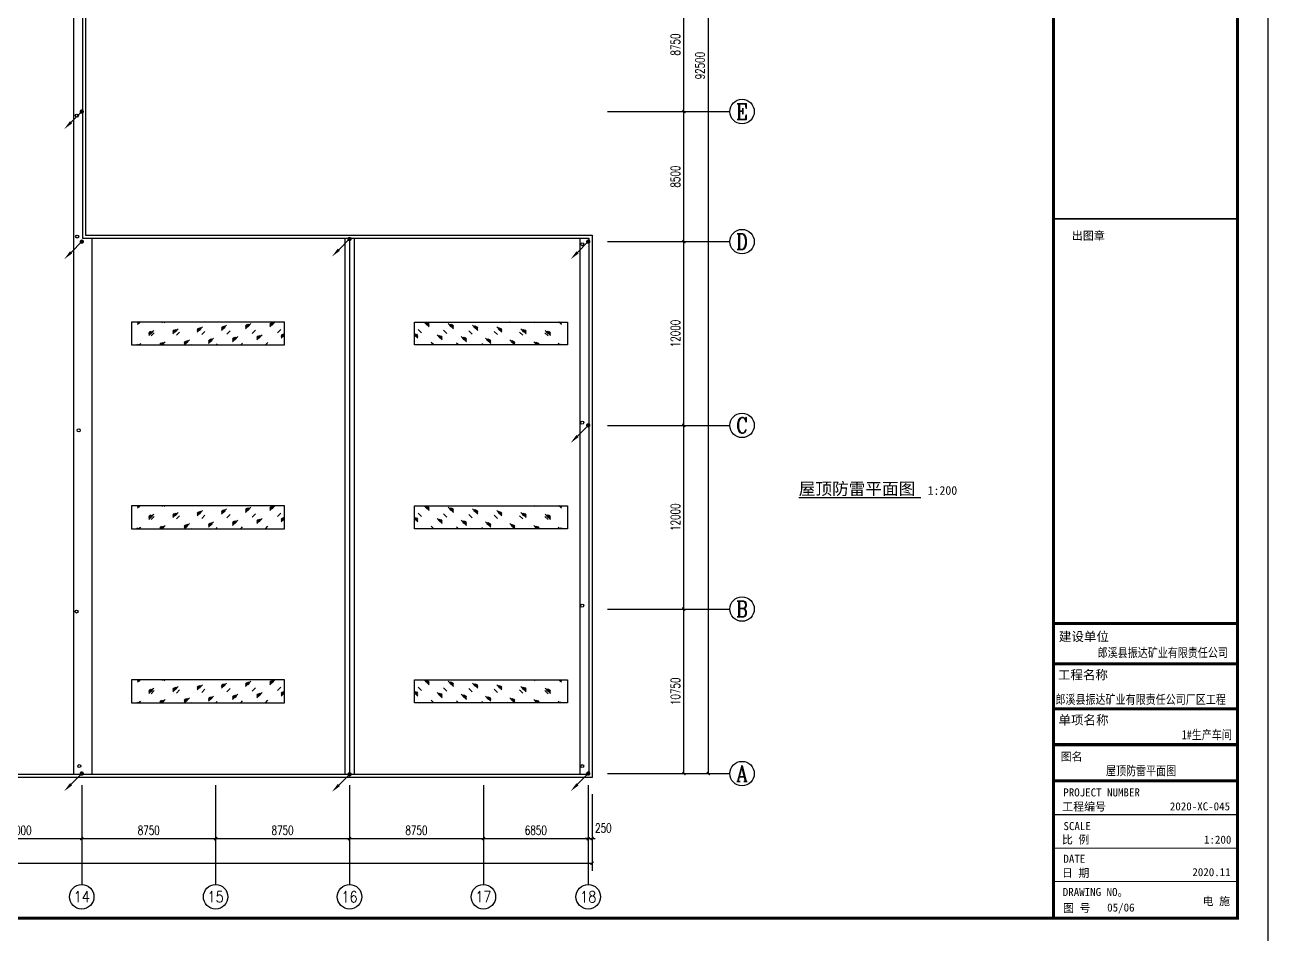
# Model space of a CAD drawing. Extents: x 69728788 to 150676229, y 20327566 to 43663798.
# Drawn here: x 75517173 to 75598425, y 20447316 to 20506716 of the extents above; entities that cross this region are included whole.
import ezdxf
from ezdxf.enums import TextEntityAlignment as Align

# ---------------------------------------------------------------- set-up
doc = ezdxf.new("R2010")
doc.units = 0
doc.header["$LTSCALE"] = 1000
doc.header["$MEASUREMENT"] = 0
doc.layers.get('0').update_dxf_attribs({"linetype": 'CONTINUOUS'})
doc.layers.get('DEFPOINTS').update_dxf_attribs({"linetype": 'CONTINUOUS'})
for name, color, linetype in [('AXIS', 3, 'CONTINUOUS'), ('AXIS_TEXT', 7, 'CONTINUOUS'), ('LWIRE', 4, 'CONTINUOUS'), ('PUB_TITLE', 4, 'CONTINUOUS'), ('TEXT', 7, 'CONTINUOUS'), ('亮瓦', 20, 'CONTINUOUS'), ('图框', 253, 'CONTINUOUS'), ('雨水管', 4, 'CONTINUOUS')]:
    doc.layers.add(name, color=color, linetype=linetype)
doc.styles.add('-宋体', font='SimSun.ttf')
doc.styles.add('-黑体', font='simhei.ttf')
doc.styles.add('_TCH_AXIS', font='COMPLEX', dxfattribs={"bigfont": 'GBCBIG'})
doc.styles.add('_TCH_DIM_T3', font='SIMPLEX', dxfattribs={"width": 0.705882, "bigfont": 'GBCBIG'})
doc.styles.add('COMPLEX', font='COMPLEX')
doc.styles.add('宋体', font='SimSun.ttf', dxfattribs={"width": 0.8})
doc.styles.add('黑体', font='simhei.ttf', dxfattribs={"width": 0.6, "height": 4.3})
doc.dimstyles.new('_TCH_ARCH&&200', dxfattribs={"dimtxt": 595, "dimasz": 200, "dimexe": 500, "dimexo": 600, "dimgap": 252.5, "dimtad": 1, "dimdec": 0, "dimzin": 0, "dimdsep": 46, "dimtxsty": '_TCH_DIM_T3', "dimblk": 'ARCHTICK', "dimcen": 0.09, "dimclrt": 7, "dimazin": 2, "dimtfac": 1, "dimtdec": 0, "dimtix": 1, "dimtmove": 2, "dimatfit": 3, "dimfxl": 1, "dimtolj": 1, "dimtzin": 0, "dimarcsym": 0})

# ---------------------------------------------------------------- blocks, each defined once
blk = doc.blocks.new('$TelecSys$00000080')
for p, q in [((-0.7, -0.7), (0, 0)), ((0.104, 0.104), (0.104, 0.104)), ((-0.104, -0.104), (-0.104, -0.104))]:
    blk.add_line(p, q)
at = {"const_width": 0.142}
blk.add_lwpolyline([(0.071, 0, 1), (-0.071, 0, 1)], format="xyb", close=True, dxfattribs=at)
blk.add_solid([(-0.63, -0.77), (-0.77, -0.63), (-1.15, -1.15)])
at = {"width": 0.8, "flags": 9}
blk.add_attdef('A', (0, 0), '', height=0.00002, rotation=180, dxfattribs=at)
blk = doc.blocks.new('_ArchTick')
at = {"color": 0, "linetype": 'ByBlock', "const_width": 0.4}
blk.add_lwpolyline([(-0.5, -0.5), (0.5, 0.5)], dxfattribs=at)
blk = doc.blocks.new('*D74')
at = {"layer": 'AXIS', "color": 0, "lineweight": -2, "transparency": 16777216}
for p, q in [((75555841.1605, 20468553.729), (75560741.1605, 20468553.729)), ((75560241.1605, 20457803.729), (75560241.1605, 20468553.729)), ((75555841.1605, 20457803.729), (75560741.1605, 20457803.729))]:
    blk.add_line(p, q, dxfattribs=at)
at = {"layer": 'DEFPOINTS', "color": 0, "transparency": 16777216}
for p in [(75555241.1605, 20468553.729), (75560241.1605, 20468553.729), (75555241.1605, 20457803.729)]:
    blk.add_point(p, dxfattribs=at)
at = {"layer": 'AXIS', "color": 0, "lineweight": -2, "transparency": 16777216, "xscale": 200, "yscale": 200, "zscale": 200}
for p, rotation in [((75560241.1605, 20468553.729), 90), ((75560241.1605, 20457803.729), 270)]:
    blk.add_blockref('_ArchTick', p, dxfattribs=dict(at, rotation=rotation))
at = {"layer": 'AXIS', "color": 7, "transparency": 16777216, "insert": (75559691.1605, 20463178.729), "char_height": 595, "attachment_point": 5, "rotation": 90, "style": '_TCH_DIM_T3'}
blk.add_mtext('\\A1;10750', dxfattribs=at)
blk = doc.blocks.new('*D75')
at = {"layer": 'AXIS', "color": 0, "lineweight": -2, "transparency": 16777216}
for p, q in [((75555841.1605, 20480553.729), (75560741.1605, 20480553.729)), ((75560241.1605, 20468553.729), (75560241.1605, 20480553.729)), ((75555841.1605, 20468553.729), (75560741.1605, 20468553.729))]:
    blk.add_line(p, q, dxfattribs=at)
at = {"layer": 'DEFPOINTS', "color": 0, "transparency": 16777216}
for p in [(75555241.1605, 20480553.729), (75560241.1605, 20480553.729), (75555241.1605, 20468553.729)]:
    blk.add_point(p, dxfattribs=at)
at = {"layer": 'AXIS', "color": 0, "lineweight": -2, "transparency": 16777216, "xscale": 200, "yscale": 200, "zscale": 200}
for p, rotation in [((75560241.1605, 20480553.729), 90), ((75560241.1605, 20468553.729), 270)]:
    blk.add_blockref('_ArchTick', p, dxfattribs=dict(at, rotation=rotation))
at = {"layer": 'AXIS', "color": 7, "transparency": 16777216, "insert": (75559691.1605, 20474553.729), "char_height": 595, "attachment_point": 5, "rotation": 90, "style": '_TCH_DIM_T3'}
blk.add_mtext('\\A1;12000', dxfattribs=at)
blk = doc.blocks.new('*D76')
at = {"layer": 'AXIS', "color": 0, "lineweight": -2, "transparency": 16777216}
for p, q in [((75555841.1605, 20492553.729), (75560741.1605, 20492553.729)), ((75560241.1605, 20480553.729), (75560241.1605, 20492553.729)), ((75555841.1605, 20480553.729), (75560741.1605, 20480553.729))]:
    blk.add_line(p, q, dxfattribs=at)
at = {"layer": 'DEFPOINTS', "color": 0, "transparency": 16777216}
for p in [(75555241.1605, 20492553.729), (75560241.1605, 20492553.729), (75555241.1605, 20480553.729)]:
    blk.add_point(p, dxfattribs=at)
at = {"layer": 'AXIS', "color": 0, "lineweight": -2, "transparency": 16777216, "xscale": 200, "yscale": 200, "zscale": 200}
for p, rotation in [((75560241.1605, 20492553.729), 90), ((75560241.1605, 20480553.729), 270)]:
    blk.add_blockref('_ArchTick', p, dxfattribs=dict(at, rotation=rotation))
at = {"layer": 'AXIS', "color": 7, "transparency": 16777216, "insert": (75559691.1605, 20486553.729), "char_height": 595, "attachment_point": 5, "rotation": 90, "style": '_TCH_DIM_T3'}
blk.add_mtext('\\A1;12000', dxfattribs=at)
blk = doc.blocks.new('*D77')
at = {"layer": 'AXIS', "color": 0, "lineweight": -2, "transparency": 16777216}
for p, q in [((75555841.1605, 20501053.729), (75560741.1605, 20501053.729)), ((75560241.1605, 20492553.729), (75560241.1605, 20501053.729)), ((75555841.1605, 20492553.729), (75560741.1605, 20492553.729))]:
    blk.add_line(p, q, dxfattribs=at)
at = {"layer": 'DEFPOINTS', "color": 0, "transparency": 16777216}
for p in [(75555241.1605, 20501053.729), (75560241.1605, 20501053.729), (75555241.1605, 20492553.729)]:
    blk.add_point(p, dxfattribs=at)
at = {"layer": 'AXIS', "color": 0, "lineweight": -2, "transparency": 16777216, "xscale": 200, "yscale": 200, "zscale": 200}
for p, rotation in [((75560241.1605, 20501053.729), 90), ((75560241.1605, 20492553.729), 270)]:
    blk.add_blockref('_ArchTick', p, dxfattribs=dict(at, rotation=rotation))
at = {"layer": 'AXIS', "color": 7, "transparency": 16777216, "insert": (75559691.1605, 20496803.729), "char_height": 595, "attachment_point": 5, "rotation": 90, "style": '_TCH_DIM_T3'}
blk.add_mtext('\\A1;8500', dxfattribs=at)
blk = doc.blocks.new('*D78')
at = {"layer": 'AXIS', "color": 0, "lineweight": -2, "transparency": 16777216}
for p, q in [((75555841.1605, 20509803.729), (75560741.1605, 20509803.729)), ((75560241.1605, 20501053.729), (75560241.1605, 20509803.729)), ((75555841.1605, 20501053.729), (75560741.1605, 20501053.729))]:
    blk.add_line(p, q, dxfattribs=at)
at = {"layer": 'DEFPOINTS', "color": 0, "transparency": 16777216}
for p in [(75555241.1605, 20509803.729), (75560241.1605, 20509803.729), (75555241.1605, 20501053.729)]:
    blk.add_point(p, dxfattribs=at)
at = {"layer": 'AXIS', "color": 0, "lineweight": -2, "transparency": 16777216, "xscale": 200, "yscale": 200, "zscale": 200}
for p, rotation in [((75560241.1605, 20509803.729), 90), ((75560241.1605, 20501053.729), 270)]:
    blk.add_blockref('_ArchTick', p, dxfattribs=dict(at, rotation=rotation))
at = {"layer": 'AXIS', "color": 7, "transparency": 16777216, "insert": (75559691.1605, 20505428.729), "char_height": 595, "attachment_point": 5, "rotation": 90, "style": '_TCH_DIM_T3'}
blk.add_mtext('\\A1;8750', dxfattribs=at)
blk = doc.blocks.new('*D84')
at = {"layer": 'AXIS', "color": 0, "lineweight": -2, "transparency": 16777216}
for p, q in [((75555841.1605, 20550303.729), (75562341.1605, 20550303.729)), ((75561841.1605, 20457803.729), (75561841.1605, 20550303.729)), ((75555841.1605, 20457803.729), (75562341.1605, 20457803.729))]:
    blk.add_line(p, q, dxfattribs=at)
at = {"layer": 'DEFPOINTS', "color": 0, "transparency": 16777216}
for p in [(75555241.1605, 20550303.729), (75561841.1605, 20550303.729), (75555241.1605, 20457803.729)]:
    blk.add_point(p, dxfattribs=at)
at = {"layer": 'AXIS', "color": 0, "lineweight": -2, "transparency": 16777216, "xscale": 200, "yscale": 200, "zscale": 200}
for p, rotation in [((75561841.1605, 20550303.729), 90), ((75561841.1605, 20457803.729), 270)]:
    blk.add_blockref('_ArchTick', p, dxfattribs=dict(at, rotation=rotation))
at = {"layer": 'AXIS', "color": 7, "transparency": 16777216, "insert": (75561291.1605, 20504053.729), "char_height": 595, "attachment_point": 5, "rotation": 90, "style": '_TCH_DIM_T3'}
blk.add_mtext('\\A1;92500', dxfattribs=at)
blk = doc.blocks.new('*D118')
at = {"layer": 'AXIS', "color": 0, "lineweight": -2, "transparency": 16777216}
for p, q in [((75512891.1605, 20456453.729), (75512891.1605, 20453053.729)), ((75520891.1605, 20456453.729), (75520891.1605, 20453053.729)), ((75512891.1605, 20453553.729), (75520891.1605, 20453553.729))]:
    blk.add_line(p, q, dxfattribs=at)
at = {"layer": 'DEFPOINTS', "color": 0, "transparency": 16777216}
for p in [(75512891.1605, 20457053.729), (75520891.1605, 20457053.729), (75520891.1605, 20453553.729)]:
    blk.add_point(p, dxfattribs=at)
at = {"layer": 'AXIS', "color": 0, "lineweight": -2, "transparency": 16777216, "xscale": 200, "yscale": 200, "zscale": 200, "rotation": 180}
blk.add_blockref('_ArchTick', (75512891.1605, 20453553.729), dxfattribs=at)
at = {"layer": 'AXIS', "color": 0, "lineweight": -2, "transparency": 16777216, "xscale": 200, "yscale": 200, "zscale": 200}
blk.add_blockref('_ArchTick', (75520891.1605, 20453553.729), dxfattribs=at)
at = {"layer": 'AXIS', "color": 7, "transparency": 16777216, "insert": (75516891.1605, 20454103.729), "char_height": 595, "attachment_point": 5, "style": '_TCH_DIM_T3'}
blk.add_mtext('\\A1;8000', dxfattribs=at)
blk = doc.blocks.new('*D119')
at = {"layer": 'AXIS', "color": 0, "lineweight": -2, "transparency": 16777216}
for p, q in [((75520891.1605, 20456453.729), (75520891.1605, 20453053.729)), ((75529641.1605, 20456453.729), (75529641.1605, 20453053.729)), ((75520891.1605, 20453553.729), (75529641.1605, 20453553.729))]:
    blk.add_line(p, q, dxfattribs=at)
at = {"layer": 'DEFPOINTS', "color": 0, "transparency": 16777216}
for p in [(75520891.1605, 20457053.729), (75529641.1605, 20457053.729), (75529641.1605, 20453553.729)]:
    blk.add_point(p, dxfattribs=at)
at = {"layer": 'AXIS', "color": 0, "lineweight": -2, "transparency": 16777216, "xscale": 200, "yscale": 200, "zscale": 200, "rotation": 180}
blk.add_blockref('_ArchTick', (75520891.1605, 20453553.729), dxfattribs=at)
at = {"layer": 'AXIS', "color": 0, "lineweight": -2, "transparency": 16777216, "xscale": 200, "yscale": 200, "zscale": 200}
blk.add_blockref('_ArchTick', (75529641.1605, 20453553.729), dxfattribs=at)
at = {"layer": 'AXIS', "color": 7, "transparency": 16777216, "insert": (75525266.1605, 20454103.729), "char_height": 595, "attachment_point": 5, "style": '_TCH_DIM_T3'}
blk.add_mtext('\\A1;8750', dxfattribs=at)
blk = doc.blocks.new('*D120')
at = {"layer": 'AXIS', "color": 0, "lineweight": -2, "transparency": 16777216}
for p, q in [((75529641.1605, 20456453.729), (75529641.1605, 20453053.729)), ((75538391.1605, 20456453.729), (75538391.1605, 20453053.729)), ((75529641.1605, 20453553.729), (75538391.1605, 20453553.729))]:
    blk.add_line(p, q, dxfattribs=at)
at = {"layer": 'DEFPOINTS', "color": 0, "transparency": 16777216}
for p in [(75529641.1605, 20457053.729), (75538391.1605, 20457053.729), (75538391.1605, 20453553.729)]:
    blk.add_point(p, dxfattribs=at)
at = {"layer": 'AXIS', "color": 0, "lineweight": -2, "transparency": 16777216, "xscale": 200, "yscale": 200, "zscale": 200, "rotation": 180}
blk.add_blockref('_ArchTick', (75529641.1605, 20453553.729), dxfattribs=at)
at = {"layer": 'AXIS', "color": 0, "lineweight": -2, "transparency": 16777216, "xscale": 200, "yscale": 200, "zscale": 200}
blk.add_blockref('_ArchTick', (75538391.1605, 20453553.729), dxfattribs=at)
at = {"layer": 'AXIS', "color": 7, "transparency": 16777216, "insert": (75534016.1605, 20454103.729), "char_height": 595, "attachment_point": 5, "style": '_TCH_DIM_T3'}
blk.add_mtext('\\A1;8750', dxfattribs=at)
blk = doc.blocks.new('*D121')
at = {"layer": 'AXIS', "color": 0, "lineweight": -2, "transparency": 16777216}
for p, q in [((75538391.1605, 20456453.729), (75538391.1605, 20453053.729)), ((75547141.1605, 20456453.729), (75547141.1605, 20453053.729)), ((75538391.1605, 20453553.729), (75547141.1605, 20453553.729))]:
    blk.add_line(p, q, dxfattribs=at)
at = {"layer": 'DEFPOINTS', "color": 0, "transparency": 16777216}
for p in [(75538391.1605, 20457053.729), (75547141.1605, 20457053.729), (75547141.1605, 20453553.729)]:
    blk.add_point(p, dxfattribs=at)
at = {"layer": 'AXIS', "color": 0, "lineweight": -2, "transparency": 16777216, "xscale": 200, "yscale": 200, "zscale": 200, "rotation": 180}
blk.add_blockref('_ArchTick', (75538391.1605, 20453553.729), dxfattribs=at)
at = {"layer": 'AXIS', "color": 0, "lineweight": -2, "transparency": 16777216, "xscale": 200, "yscale": 200, "zscale": 200}
blk.add_blockref('_ArchTick', (75547141.1605, 20453553.729), dxfattribs=at)
at = {"layer": 'AXIS', "color": 7, "transparency": 16777216, "insert": (75542766.1605, 20454103.729), "char_height": 595, "attachment_point": 5, "style": '_TCH_DIM_T3'}
blk.add_mtext('\\A1;8750', dxfattribs=at)
blk = doc.blocks.new('*D122')
at = {"layer": 'AXIS', "color": 0, "lineweight": -2, "transparency": 16777216}
for p, q in [((75547141.1605, 20456453.729), (75547141.1605, 20453053.729)), ((75553991.1605, 20456453.729), (75553991.1605, 20453053.729)), ((75547141.1605, 20453553.729), (75553991.1605, 20453553.729))]:
    blk.add_line(p, q, dxfattribs=at)
at = {"layer": 'DEFPOINTS', "color": 0, "transparency": 16777216}
for p in [(75547141.1605, 20457053.729), (75553991.1605, 20457053.729), (75553991.1605, 20453553.729)]:
    blk.add_point(p, dxfattribs=at)
at = {"layer": 'AXIS', "color": 0, "lineweight": -2, "transparency": 16777216, "xscale": 200, "yscale": 200, "zscale": 200, "rotation": 180}
blk.add_blockref('_ArchTick', (75547141.1605, 20453553.729), dxfattribs=at)
at = {"layer": 'AXIS', "color": 0, "lineweight": -2, "transparency": 16777216, "xscale": 200, "yscale": 200, "zscale": 200}
blk.add_blockref('_ArchTick', (75553991.1605, 20453553.729), dxfattribs=at)
at = {"layer": 'AXIS', "color": 7, "transparency": 16777216, "insert": (75550566.1605, 20454103.729), "char_height": 595, "attachment_point": 5, "style": '_TCH_DIM_T3'}
blk.add_mtext('\\A1;6850', dxfattribs=at)
blk = doc.blocks.new('*D123')
at = {"layer": 'AXIS', "color": 0, "lineweight": -2, "transparency": 16777216}
for p, q in [((75553991.1605, 20456453.729), (75553991.1605, 20453053.729)), ((75554241.1605, 20456453.729), (75554241.1605, 20453053.729)), ((75553991.1605, 20453553.729), (75553791.1605, 20453553.729)), ((75553991.1605, 20453553.729), (75554241.1605, 20453553.729)), ((75554241.1605, 20453553.729), (75554441.1605, 20453553.729))]:
    blk.add_line(p, q, dxfattribs=at)
at = {"layer": 'DEFPOINTS', "color": 0, "transparency": 16777216}
for p in [(75553991.1605, 20457053.729), (75554241.1605, 20457053.729), (75554241.1605, 20453553.729)]:
    blk.add_point(p, dxfattribs=at)
at = {"layer": 'AXIS', "color": 0, "lineweight": -2, "transparency": 16777216, "xscale": 200, "yscale": 200, "zscale": 200}
blk.add_blockref('_ArchTick', (75553991.1605, 20453553.729), dxfattribs=at)
at = {"layer": 'AXIS', "color": 0, "lineweight": -2, "transparency": 16777216, "xscale": 200, "yscale": 200, "zscale": 200, "rotation": 180}
blk.add_blockref('_ArchTick', (75554241.1605, 20453553.729), dxfattribs=at)
at = {"layer": 'AXIS', "color": 7, "transparency": 16777216, "insert": (75554981.1605, 20454243.729), "char_height": 595, "attachment_point": 5, "style": '_TCH_DIM_T3'}
blk.add_mtext('\\A1;250', dxfattribs=at)
blk = doc.blocks.new('*D124')
at = {"layer": 'AXIS', "color": 0, "lineweight": -2, "transparency": 16777216}
for p, q in [((75447641.1605, 20456453.729), (75447641.1605, 20451453.729)), ((75554241.1605, 20456453.729), (75554241.1605, 20451453.729)), ((75447641.1605, 20451953.729), (75554241.1605, 20451953.729))]:
    blk.add_line(p, q, dxfattribs=at)
at = {"layer": 'DEFPOINTS', "color": 0, "transparency": 16777216}
for p in [(75447641.1605, 20457053.729), (75554241.1605, 20457053.729), (75554241.1605, 20451953.729)]:
    blk.add_point(p, dxfattribs=at)
at = {"layer": 'AXIS', "color": 0, "lineweight": -2, "transparency": 16777216, "xscale": 200, "yscale": 200, "zscale": 200, "rotation": 180}
blk.add_blockref('_ArchTick', (75447641.1605, 20451953.729), dxfattribs=at)
at = {"layer": 'AXIS', "color": 0, "lineweight": -2, "transparency": 16777216, "xscale": 200, "yscale": 200, "zscale": 200}
blk.add_blockref('_ArchTick', (75554241.1605, 20451953.729), dxfattribs=at)
at = {"layer": 'AXIS', "color": 7, "transparency": 16777216, "insert": (75500941.1605, 20452503.729), "char_height": 595, "attachment_point": 5, "style": '_TCH_DIM_T3'}
blk.add_mtext('\\A1;106600', dxfattribs=at)
blk = doc.blocks.new('_AXISO')
blk.add_circle((0, 0), 0.5)
at = {"layer": 'AXIS_TEXT', "style": 'COMPLEX', "width": 1.041667}
blk.add_attdef('A', text='', height=0.56, dxfattribs=at).set_placement((-0.25, -0.28), (0.25, -0.28), align=Align.FIT)

msp = doc.modelspace()

# ---------------------------------------------------------------- hatches: boundary and pattern name
at = {"layer": '亮瓦'}
h = msp.add_hatch(dxfattribs=at)
h.set_pattern_fill('玻璃1', color=8, scale=150, angle=1440, style=0)
h.set_pattern_definition([(45, (305490.4, 34700.9), (-734.825367, 734.825367), [336, -864]), (45, (305634.4, 34760.9), (-734.825367, 734.825367), [144, -1056]), (45, (305490.4, 34760.9), (-734.825367, 734.825367), [240, -960]), (45, (305562.4, 34700.9), (806.10173, -806.10173), [300, -900]), (45, (305490.4, 34640.9), (-734.825367, 734.825367), [480, -720]), (45, (305490.4, 34820.9), (-734.825367, 734.825367), [120, -1080])])
h.paths.add_polyline_path([(75534141.2, 20485803.7), (75534141.2, 20487303.7), (75524141.2, 20487303.7), (75524141.2, 20485803.7)])
h = msp.add_hatch(dxfattribs=at)
h.set_pattern_fill('玻璃1', color=8, scale=150, angle=1440, style=0)
h.set_pattern_definition([(135, (150771291.9, 34700.9), (734.825367, 734.825367), [336, -864]), (135, (150771147.9, 34760.9), (734.825367, 734.825367), [144, -1056]), (135, (150771291.9, 34760.9), (734.825367, 734.825367), [240, -960]), (135, (150771219.9, 34700.9), (-806.10173, -806.10173), [300, -900]), (135, (150771291.9, 34640.9), (734.825367, 734.825367), [480, -720]), (135, (150771291.9, 34820.9), (734.825367, 734.825367), [120, -1080])])
h.paths.add_polyline_path([(75542641.2, 20485803.7), (75542641.2, 20487303.7), (75552641.2, 20487303.7), (75552641.2, 20485803.7)])
h = msp.add_hatch(dxfattribs=at)
h.set_pattern_fill('玻璃1', color=8, scale=150, angle=1440, style=0)
h.set_pattern_definition([(45, (305490.4, 22700.9), (-734.825367, 734.825367), [336, -864]), (45, (305634.4, 22760.9), (-734.825367, 734.825367), [144, -1056]), (45, (305490.4, 22760.9), (-734.825367, 734.825367), [240, -960]), (45, (305562.4, 22700.9), (806.10173, -806.10173), [300, -900]), (45, (305490.4, 22640.9), (-734.825367, 734.825367), [480, -720]), (45, (305490.4, 22820.9), (-734.825367, 734.825367), [120, -1080])])
h.paths.add_polyline_path([(75534141.2, 20473803.7), (75534141.2, 20475303.7), (75524141.2, 20475303.7), (75524141.2, 20473803.7)])
h = msp.add_hatch(dxfattribs=at)
h.set_pattern_fill('玻璃1', color=8, scale=150, angle=1440, style=0)
h.set_pattern_definition([(135, (150771291.9, 22700.9), (734.825367, 734.825367), [336, -864]), (135, (150771147.9, 22760.9), (734.825367, 734.825367), [144, -1056]), (135, (150771291.9, 22760.9), (734.825367, 734.825367), [240, -960]), (135, (150771219.9, 22700.9), (-806.10173, -806.10173), [300, -900]), (135, (150771291.9, 22640.9), (734.825367, 734.825367), [480, -720]), (135, (150771291.9, 22820.9), (734.825367, 734.825367), [120, -1080])])
h.paths.add_polyline_path([(75542641.2, 20473803.7), (75542641.2, 20475303.7), (75552641.2, 20475303.7), (75552641.2, 20473803.7)])
h = msp.add_hatch(dxfattribs=at)
h.set_pattern_fill('玻璃1', color=8, scale=150, angle=1440, style=0)
h.set_pattern_definition([(45, (305490.4, 11325.9), (-734.825367, 734.825367), [336, -864]), (45, (305634.4, 11385.9), (-734.825367, 734.825367), [144, -1056]), (45, (305490.4, 11385.9), (-734.825367, 734.825367), [240, -960]), (45, (305562.4, 11325.9), (806.10173, -806.10173), [300, -900]), (45, (305490.4, 11265.9), (-734.825367, 734.825367), [480, -720]), (45, (305490.4, 11445.9), (-734.825367, 734.825367), [120, -1080])])
h.paths.add_polyline_path([(75534141.2, 20462428.7), (75534141.2, 20463928.7), (75524141.2, 20463928.7), (75524141.2, 20462428.7)])
h = msp.add_hatch(dxfattribs=at)
h.set_pattern_fill('玻璃1', color=8, scale=150, angle=1440, style=0)
h.set_pattern_definition([(135, (150771291.9, 11325.9), (734.825367, 734.825367), [336, -864]), (135, (150771147.9, 11385.9), (734.825367, 734.825367), [144, -1056]), (135, (150771291.9, 11385.9), (734.825367, 734.825367), [240, -960]), (135, (150771219.9, 11325.9), (-806.10173, -806.10173), [300, -900]), (135, (150771291.9, 11265.9), (734.825367, 734.825367), [480, -720]), (135, (150771291.9, 11445.9), (734.825367, 734.825367), [120, -1080])])
h.paths.add_polyline_path([(75542641.2, 20462428.7), (75542641.2, 20463928.7), (75552641.2, 20463928.7), (75552641.2, 20462428.7)])

# ---------------------------------------------------------------- linework, layer by layer
at = {"color": 8}
for p, q in [((75520341.2, 20550353.7), (75520341.2, 20457753.7)), ((75520941.2, 20550353.7), (75520941.2, 20492778.7)), ((75520941.2, 20492778.7), (75554041.2, 20492778.7)), ((75521541.2, 20492778.7), (75521541.2, 20457753.7)), ((75538091.2, 20492778.7), (75538091.2, 20457753.7)), ((75538391.2, 20492778.7), (75538391.2, 20457753.7)), ((75538691.2, 20492778.7), (75538691.2, 20457753.7)), ((75553441.2, 20492778.7), (75553441.2, 20457753.7)), ((75554041.2, 20492778.7), (75554041.2, 20457753.7)), ((75554041.2, 20457753.7), (75447841.2, 20457753.7))]:
    msp.add_line(p, q, dxfattribs=at)
msp.add_lwpolyline([(75447641.2, 20550553.7), (75521141.2, 20550553.7), (75521141.2, 20492978.7), (75554241.2, 20492978.7), (75554241.2, 20457553.7), (75447641.2, 20457553.7), (75447641.2, 20550553.7)], dxfattribs=at)
for points in [[(75534141.2, 20485803.7), (75534141.2, 20487303.7), (75524141.2, 20487303.7), (75524141.2, 20485803.7)], [(75542641.2, 20485803.7), (75542641.2, 20487303.7), (75552641.2, 20487303.7), (75552641.2, 20485803.7)], [(75534141.2, 20473803.7), (75534141.2, 20475303.7), (75524141.2, 20475303.7), (75524141.2, 20473803.7)], [(75542641.2, 20473803.7), (75542641.2, 20475303.7), (75552641.2, 20475303.7), (75552641.2, 20473803.7)], [(75534141.2, 20462428.7), (75534141.2, 20463928.7), (75524141.2, 20463928.7), (75524141.2, 20462428.7)], [(75542641.2, 20462428.7), (75542641.2, 20463928.7), (75552641.2, 20463928.7), (75552641.2, 20462428.7)]]:
    msp.add_lwpolyline(points, close=True, dxfattribs=at)
at = {"layer": 'AXIS'}
for p, q in [((75555241.2, 20501053.7), (75563241.2, 20501053.7)), ((75555241.2, 20492553.7), (75563241.2, 20492553.7)), ((75555241.2, 20480553.7), (75563241.2, 20480553.7)), ((75555241.2, 20468553.7), (75563241.2, 20468553.7)), ((75555241.2, 20457803.7), (75563241.2, 20457803.7)), ((75520891.2, 20457053.7), (75520891.2, 20450553.7)), ((75529641.2, 20457053.7), (75529641.2, 20450553.7)), ((75538391.2, 20457053.7), (75538391.2, 20450553.7)), ((75547141.2, 20457053.7), (75547141.2, 20450553.7)), ((75553991.2, 20457053.7), (75553991.2, 20450553.7))]:
    msp.add_line(p, q, dxfattribs=at)
at = {"layer": 'AXIS', "const_width": 105}
msp.add_lwpolyline([(75567750.4, 20475829.7), (75575749, 20475829.7)], dxfattribs=at)
at = {"layer": 'PUB_TITLE'}
msp.add_lwpolyline([(75430225.1, 20446366.1), (75598425.1, 20446366.1), (75598425.1, 20565166.1), (75430225.1, 20565166.1)], close=True, dxfattribs=at)
at = {"layer": 'PUB_TITLE', "const_width": 200}
msp.add_lwpolyline([(75435225.1, 20448366.1), (75596425.1, 20448366.1), (75596425.1, 20563166.1), (75435225.1, 20563166.1)], close=True, dxfattribs=at)
at = {"layer": '图框', "color": 4}
for points, const_width in [([(75596425.1, 20448366.1), (75584406.6, 20448366.1), (75584406.6, 20563166.1), (75596425.1, 20563166.1)], 197.2), ([(75584406.6, 20467604.4), (75596381.4, 20467604.4)], 199.2), ([(75584406.6, 20464970.4), (75596385.1, 20464970.4)], 199.2), ([(75584406.6, 20462035.9), (75596425.1, 20462035.9)], 199.2), ([(75584406.6, 20459694.5), (75596425.1, 20459694.5)], 199.2), ([(75584406.6, 20457325.4), (75596425.1, 20457325.4)], 199.2), ([(75584406.6, 20455127.7), (75596425.1, 20455127.7)], 80.7), ([(75584406.6, 20452933.8), (75596425.1, 20452933.8)], 80.7), ([(75584406.6, 20450756.5), (75596425.1, 20450756.5)], 80.7)]:
    msp.add_lwpolyline(points, dxfattribs=dict(at, const_width=const_width))
at = {"layer": '图框', "color": 0, "const_width": 100}
msp.add_lwpolyline([(75584406.6, 20494040.2), (75596425.1, 20494040.2)], dxfattribs=at)
at = {"layer": '雨水管', "color": 8}
for centre in [(75520569.2, 20500789.3), (75520592.4, 20492888.9), (75553600.2, 20492385.4), (75553600.2, 20480729.5), (75520693.7, 20480232.6), (75520552.8, 20468388.6), (75553600.2, 20468776.9), (75520730.2, 20458294), (75553600.2, 20458294)]:
    msp.add_circle(centre, 100, dxfattribs=at)

# ---------------------------------------------------------------- block references
at = {"layer": 'AXIS'}
ref = msp.add_blockref('_AXISO', (75564041.2, 20501053.7), dxfattribs=dict(at, xscale=1600, yscale=1600, zscale=1600))
ref.add_attrib('A', 'E', dxfattribs={"layer": 'AXIS_TEXT', "height": 1024.7, "style": '_TCH_AXIS', "width": 0.982456}).set_placement((75563657.6, 20500541.4), (75564424.7, 20500541.4), align=Align.FIT)
ref = msp.add_blockref('_AXISO', (75564041.2, 20492553.7), dxfattribs=dict(at, xscale=1600, yscale=1600, zscale=1600))
ref.add_attrib('A', 'D', dxfattribs={"layer": 'AXIS_TEXT', "height": 1024.7, "style": '_TCH_AXIS', "width": 0.924665}).set_placement((75563657.6, 20492041.4), (75564424.7, 20492041.4), align=Align.FIT)
ref = msp.add_blockref('_AXISO', (75564041.2, 20480553.7), dxfattribs=dict(at, xscale=1600, yscale=1600, zscale=1600))
ref.add_attrib('A', 'C', dxfattribs={"layer": 'AXIS_TEXT', "height": 1033.1, "style": '_TCH_AXIS', "width": 1.024}).set_placement((75563663.3, 20480037.2), (75564419, 20480037.2), align=Align.FIT)
ref = msp.add_blockref('_AXISO', (75564041.2, 20468553.7), dxfattribs=dict(at, xscale=1600, yscale=1600, zscale=1600))
ref.add_attrib('A', 'B', dxfattribs={"layer": 'AXIS_TEXT', "height": 1024.7, "style": '_TCH_AXIS', "width": 0.924665}).set_placement((75563657.6, 20468041.4), (75564424.7, 20468041.4), align=Align.FIT)
ref = msp.add_blockref('_AXISO', (75564041.2, 20457803.7), dxfattribs=dict(at, xscale=1600, yscale=1600, zscale=1600))
ref.add_attrib('A', 'A', dxfattribs={"layer": 'AXIS_TEXT', "height": 1035.2, "style": '_TCH_AXIS', "width": 0.848485}).set_placement((75563664.7, 20457286.1), (75564417.6, 20457286.1), align=Align.FIT)
ref = msp.add_blockref('_AXISO', (75520891.2, 20449753.7), dxfattribs=dict(at, xscale=1600, yscale=1600, zscale=1600))
ref.add_attrib('A', '14', dxfattribs={"layer": 'AXIS_TEXT', "height": 716.69, "style": '_TCH_AXIS', "width": 1.002424}).set_placement((75520360.9, 20449395.4), (75521421.4, 20449395.4), align=Align.FIT)
ref = msp.add_blockref('_AXISO', (75529641.2, 20449753.7), dxfattribs=dict(at, xscale=1600, yscale=1600, zscale=1600))
ref.add_attrib('A', '15', dxfattribs={"layer": 'AXIS_TEXT', "height": 716.69, "style": '_TCH_AXIS', "width": 1.071557}).set_placement((75529110.9, 20449395.4), (75530171.4, 20449395.4), align=Align.FIT)
ref = msp.add_blockref('_AXISO', (75538391.2, 20449753.7), dxfattribs=dict(at, xscale=1600, yscale=1600, zscale=1600))
ref.add_attrib('A', '16', dxfattribs={"layer": 'AXIS_TEXT', "height": 722.35, "style": '_TCH_AXIS', "width": 1.05931}).set_placement((75537862.8, 20449392.6), (75538919.5, 20449392.6), align=Align.FIT)
ref = msp.add_blockref('_AXISO', (75547141.2, 20449753.7), dxfattribs=dict(at, xscale=1600, yscale=1600, zscale=1600))
ref.add_attrib('A', '17', dxfattribs={"layer": 'AXIS_TEXT', "height": 716.69, "style": '_TCH_AXIS', "width": 1.071557}).set_placement((75546610.9, 20449395.4), (75547671.4, 20449395.4), align=Align.FIT)
ref = msp.add_blockref('_AXISO', (75553991.2, 20449753.7), dxfattribs=dict(at, xscale=1600, yscale=1600, zscale=1600))
ref.add_attrib('A', '18', dxfattribs={"layer": 'AXIS_TEXT', "height": 722.35, "style": '_TCH_AXIS', "width": 1.05931}).set_placement((75553462.8, 20449392.6), (75554519.5, 20449392.6), align=Align.FIT)
at = {"layer": 'LWIRE', "xscale": 1000, "yscale": 1000, "zscale": 1000}
for p in [(75520891.2, 20501053.7), (75520891.2, 20492553.7), (75538391.2, 20492728.7), (75553991.2, 20492553.7), (75553991.2, 20480553.7), (75520891.2, 20457803.7), (75538391.2, 20457753.7), (75553991.2, 20457803.7)]:
    msp.add_blockref('$TelecSys$00000080', p, dxfattribs=at)

# ---------------------------------------------------------------- texts
at = {"layer": 'AXIS', "color": 7, "style": '-宋体'}
for s, height, p in [('屋顶防雷平面图', 797.47, (75567750.4, 20476014.6)), ('1:200', 569.62, (75576169, 20476014.6))]:
    msp.add_text(s, height=height, dxfattribs=at).set_placement(p)
at = {"layer": 'TEXT', "style": '-黑体', "width": 0.8}
for s, p in [('郎溪县振达矿业有限责任公司', (75587283, 20465408.1)), ('郎溪县振达矿业有限责任公司厂区工程', (75584526.4, 20462353.2)), ('1#生产车间', (75592779.1, 20460041.8)), ('屋顶防雷平面图', (75587828.5, 20457695.6))]:
    msp.add_text(s, height=600.3, dxfattribs=at).set_placement(p)
at = {"layer": '图框', "color": 4}
for s, height, style, p in [('出图章', 525.89, '黑体', (75585596.9, 20492679.3)), ('建设单位', 600, '黑体', (75584749.9, 20466459)), ('工程名称', 600, '黑体', (75584683.4, 20463955.9)), ('单项名称', 600, '黑体', (75584723.4, 20461008.6)), ('图名', 525.89, '黑体', (75584861.9, 20458644.4)), ('工程编号', 525.89, '黑体', (75584964.8, 20455381.8)), ('2020-XC-045', 525.888, '宋体', (75592001.5, 20455399.9)), ('SCALE', 525.89, '黑体', (75585048.6, 20454110.7)), ('比 例', 525.89, '黑体', (75584947.1, 20453224.8)), ('1:200', 525.89, '宋体', (75594234.5, 20453226.9)), ('DATE', 525.89, '黑体', (75585045.9, 20451973.5)), ('日 期', 525.89, '黑体', (75584947.1, 20451047.5)), ('2020.11', 525.89, '宋体', (75593473.3, 20451103.9)), ('DRAWING NO。', 525.888, '黑体', (75585004.4, 20449804.1)), ('图 号', 525.89, '黑体', (75585021.8, 20448754))]:
    msp.add_text(s, height=height, dxfattribs=dict(at, style=style)).set_placement(p)
at = {"layer": '图框', "color": 0, "style": '黑体'}
msp.add_text('PROJECT NUMBER', height=525.888, dxfattribs=at).set_placement((75585035.8, 20456311.4))
at = {"layer": '图框', "color": 3, "style": '宋体'}
for s, p in [('电 施', (75594144.6, 20449201.4)), ('05/06', (75587906.2, 20448790.7))]:
    msp.add_text(s, height=525.89, dxfattribs=at).set_placement(p)

# ---------------------------------------------------------------- dimensions: what is measured, and where the dimension line sits
at = {"layer": 'AXIS'}
for p1, p2, distance, picture, middle in [((75555241.2, 20457803.7), (75555241.2, 20550303.7), -6600, '*D84', (75561291.2, 20504053.7)), ((75555241.2, 20501053.7), (75555241.2, 20509803.7), -5000, '*D78', (75559691.2, 20505428.7)), ((75555241.2, 20492553.7), (75555241.2, 20501053.7), -5000, '*D77', (75559691.2, 20496803.7)), ((75555241.2, 20480553.7), (75555241.2, 20492553.7), -5000, '*D76', (75559691.2, 20486553.7)), ((75555241.2, 20468553.7), (75555241.2, 20480553.7), -5000, '*D75', (75559691.2, 20474553.7)), ((75555241.2, 20457803.7), (75555241.2, 20468553.7), -5000, '*D74', (75559691.2, 20463178.7)), ((75447641.2, 20457053.7), (75554241.2, 20457053.7), -5100, '*D124', (75500941.2, 20452503.7)), ((75512891.2, 20457053.7), (75520891.2, 20457053.7), -3500, '*D118', (75516891.2, 20454103.7)), ((75520891.2, 20457053.7), (75529641.2, 20457053.7), -3500, '*D119', (75525266.2, 20454103.7)), ((75529641.2, 20457053.7), (75538391.2, 20457053.7), -3500, '*D120', (75534016.2, 20454103.7)), ((75538391.2, 20457053.7), (75547141.2, 20457053.7), -3500, '*D121', (75542766.2, 20454103.7)), ((75547141.2, 20457053.7), (75553991.2, 20457053.7), -3500, '*D122', (75550566.2, 20454103.7))]:
    dim = msp.add_aligned_dim(p1=p1, p2=p2, distance=distance, dimstyle='_TCH_ARCH&&200', dxfattribs=at)
    dim.commit()
    dim.dimension.update_dxf_attribs({"geometry": picture, "text_midpoint": middle})
dim = msp.add_linear_dim(base=(75554241.2, 20453553.7), p1=(75553991.2, 20457053.7), p2=(75554241.2, 20457053.7), angle=0, dimstyle='_TCH_ARCH&&200', dxfattribs=at)
dim.commit()
dim.dimension.update_dxf_attribs({"geometry": '*D123', "text_midpoint": (75554981.2, 20454243.7), "dimtype": 129})

doc.saveas('drawing.dxf')
